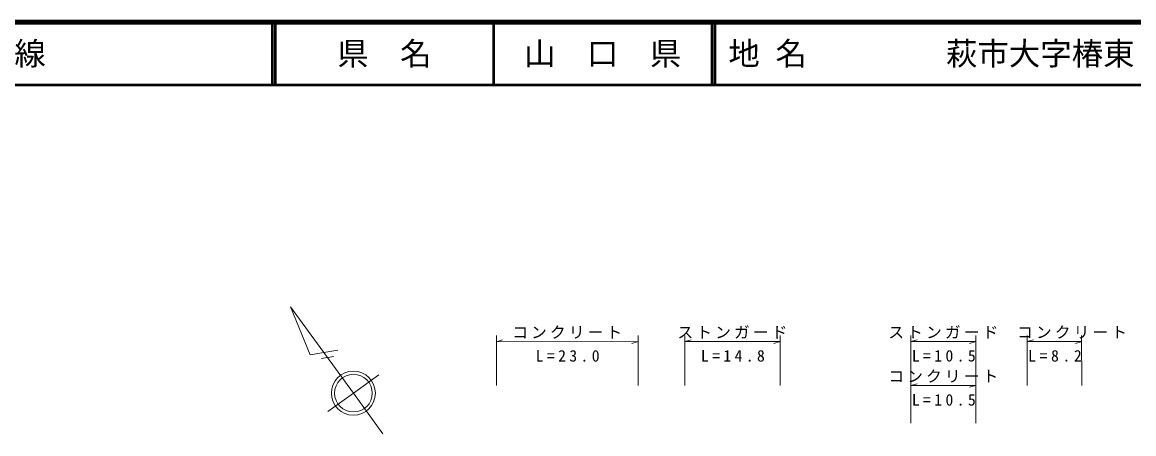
# Model space of a CAD drawing. Units: millimetres, scale not verified. Extents: x 40000 to 680000, y 20000 to 380000.
# Drawn here: x 257998 to 434900, y 314418 to 380000 of the extents above; entities that cross this region are included whole.
import ezdxf
from ezdxf.enums import TextEntityAlignment as Align

# ---------------------------------------------------------------- set-up
doc = ezdxf.new("R2010")
doc.units = ezdxf.units.MM
doc.header["$LTSCALE"] = 1000
for name, color, linetype, lineweight in [('M-BMK-SRVR', 3, 'Continuous', 13), ('M-STR-HTXT', 7, 'Continuous', 13), ('M-TTL', 2, 'Continuous', 140), ('M-TTL-LINE', 7, 'Continuous', 50)]:
    doc.layers.add(name, color=color, linetype=linetype, lineweight=lineweight)
doc.layers.add('M-TTL-TXT', color=7, linetype='Continuous')
doc.styles.add('ＭＳ ゴシック', font='')
doc.styles.get('ＭＳ ゴシック').set_extended_font_data('MS Gothic')

msp = doc.modelspace()

# ---------------------------------------------------------------- linework, layer by layer
at = {"layer": 'M-BMK-SRVR'}
for p, q in [((310701, 320894), (300719, 334655)), ((307577, 326724), (305604, 326397)), ((310701, 320894), (314748, 323830)), ((310701, 320894), (306653, 317958)), ((315398, 314418), (310701, 320894))]:
    msp.add_line(p, q, dxfattribs=at)
msp.add_lwpolyline([(300719, 334655), (303798, 327005), (306004, 327370), (308210, 327735)], dxfattribs=at)
for radius in [3500, 3000]:
    msp.add_circle((310701, 320894), radius, dxfattribs=at)
at = {"layer": 'M-STR-HTXT'}
for p, q in [((333455, 322095), (333454, 330095)), ((333454, 329095), (334454, 329375)), ((333454, 329095), (356008, 329098)), ((356008, 329098), (355008, 328817)), ((356008, 330098), (356009, 322098)), ((363436, 322098), (363435, 330098)), ((363435, 329098), (364435, 329378)), ((363435, 329098), (378617, 329100)), ((378617, 329100), (377617, 328820)), ((378617, 330100), (378618, 322100)), ((399430, 316092), (399428, 330102)), ((399428, 329102), (400428, 329382)), ((399428, 329102), (409753, 329103)), ((409753, 329103), (408753, 328823)), ((409753, 330103), (409754, 316093)), ((417927, 322104), (417926, 330104)), ((417927, 329104), (418927, 329384)), ((417927, 329104), (426609, 329105)), ((426609, 329105), (425609, 328825)), ((426608, 330105), (426609, 322105)), ((399429, 322102), (400429, 322382)), ((399429, 322102), (409754, 322103)), ((409754, 322103), (408754, 321823))]:
    msp.add_line(p, q, dxfattribs=at)
at = {"layer": 'M-TTL'}
msp.add_line((680000, 380000), (40000, 380000), dxfattribs=at)
at = {"layer": 'M-TTL-LINE'}
for p, q in [((297750, 380000), (297750, 370000)), ((298250, 380000), (298250, 370000)), ((333000, 380000), (333000, 370000)), ((367750, 380000), (367750, 370000)), ((368250, 380000), (368250, 370000)), ((40000, 370000), (680000, 370000))]:
    msp.add_line(p, q, dxfattribs=at)

# ---------------------------------------------------------------- texts
at = {"layer": 'M-STR-HTXT', "char_height": 1833, "attachment_point": 7, "rotation": 0.006, "style": 'ＭＳ ゴシック'}
for s, insert in [('\\T1.2;コンクリート', (335981, 329564)), ('\\T1.2;ストンガード', (362276, 329567)), ('\\T1.2;ストンガード', (395841, 329570)), ('\\T1.2;コンクリート', (416330, 329573)), ('\\T1.43;L=23.0', (339721, 325896)), ('\\T1.43;L=14.8', (366016, 325898)), ('\\T1.43;L=10.5', (399581, 325902)), ('\\T1.46;L=8.2', (418091, 325904)), ('\\T1.2;コンクリート', (395841, 322565)), ('\\T1.43;L=10.5', (399581, 318882))]:
    msp.add_mtext(s, dxfattribs=dict(at, insert=insert))
at = {"layer": 'M-TTL-TXT', "style": 'ＭＳ ゴシック'}
for s, p in [('主要地方道萩川上線', (216734, 375000)), ('地 名', (370380, 375000)), ('萩市大字椿東', (405024, 375000))]:
    msp.add_text(s, height=3666, dxfattribs=at).set_placement(p, align=Align.MIDDLE_LEFT)
for s, p in [('県\u3000名', (315625, 375000)), ('山\u3000口\u3000県', (350375, 375000))]:
    msp.add_text(s, height=3666, dxfattribs=at).set_placement(p, align=Align.MIDDLE_CENTER)

doc.saveas('drawing.dxf')
